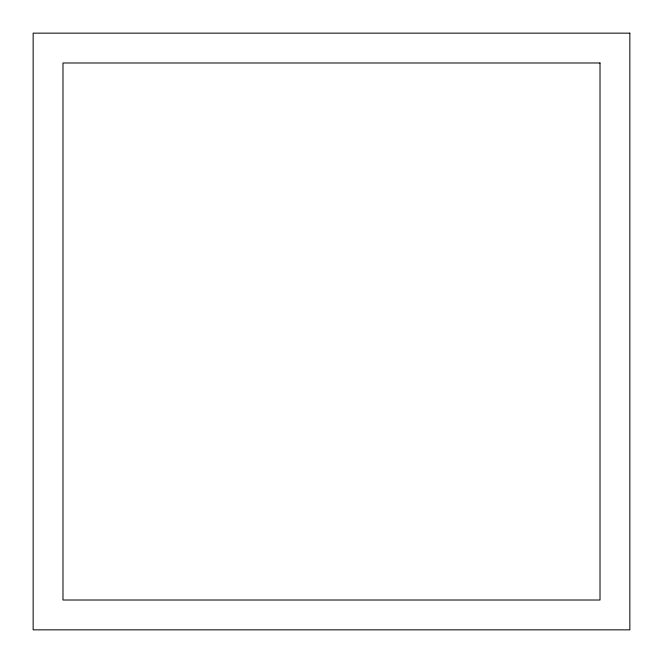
<?xml version="1.0" encoding="UTF-8"?>
<svg xmlns="http://www.w3.org/2000/svg" width="663" height="663" viewBox="0 0 663 663"><rect width="100%" height="100%" fill="white"/><g stroke="black" fill="none" stroke-linecap="round" stroke-linejoin="round"><path stroke-width="0.99" d="M629.85 33.15L33.15 33.15L33.15 629.85L629.85 629.85L629.85 33.15M600.015 62.985L62.985 62.985L62.985 600.015L600.015 600.015L600.015 62.985"/></g></svg>
